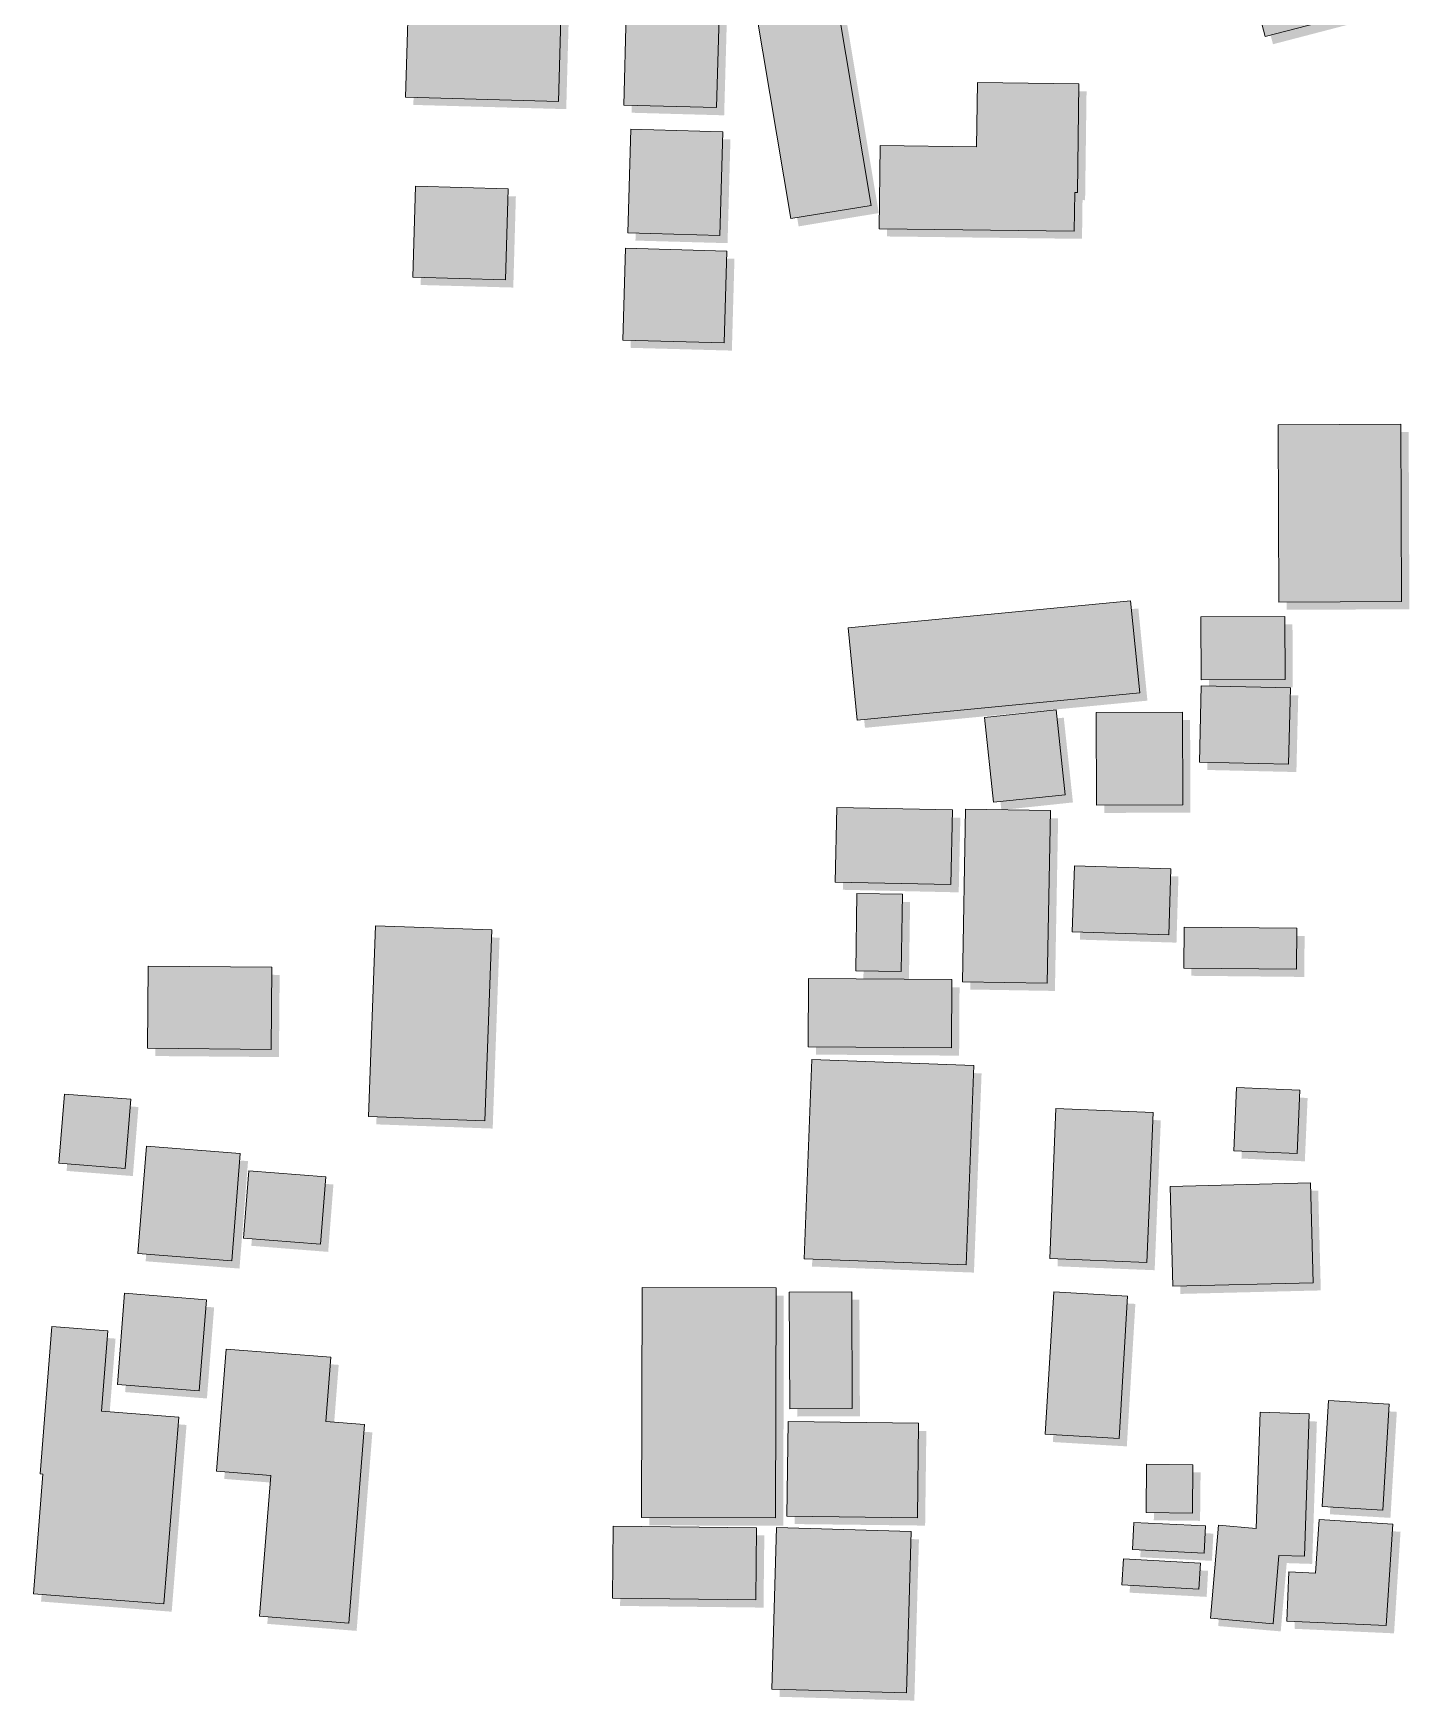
# Model space of a CAD drawing. Header units: metres. Extents: x 305859 to 307221, y 9155922 to 9156786.
# Drawn here: x 306956.8 to 307090.7, y 9155926.4 to 9156088.2 of the extents above; entities that cross this region are included whole.
import ezdxf

# ---------------------------------------------------------------- set-up
doc = ezdxf.new("R2010")
doc.units = ezdxf.units.M
doc.layers.add('B-BAYANGAN', color=7, linetype='Continuous', lineweight=0, true_color=0x76786c)
doc.layers.add('K-BANGUNAN_LUAR_TAPAK', color=7, linetype='Continuous', lineweight=9, true_color=0xdedede)

msp = doc.modelspace()

# ---------------------------------------------------------------- hatches: boundary and pattern name
at = {"layer": 'B-BAYANGAN', "true_color": 0x76786c}
h = msp.add_hatch(color=8, dxfattribs=at)
h.dxf.hatch_style = 1
h.paths.add_polyline_path([(307089.87, 9156101.52), (307092.6, 9156091.19), (307077.19, 9156087.18), (307074.46, 9156097.51), (307089.87, 9156101.52)])
h = msp.add_hatch(color=8, dxfattribs=at)
h.dxf.hatch_style = 1
h.paths.add_polyline_path([(307008.96, 9156094.7), (307008.58, 9156080.88), (306993.74, 9156081.29), (306994.14, 9156095.11), (307008.96, 9156094.7)])
h = msp.add_hatch(color=8, dxfattribs=at)
h.dxf.hatch_style = 1
h.paths.add_polyline_path([(307034.85, 9156095.11), (307038.92, 9156070.79), (307031.14, 9156069.5), (307027.07, 9156093.83), (307034.85, 9156095.11)])
h = msp.add_hatch(color=8, dxfattribs=at)
h.dxf.hatch_style = 1
h.paths.add_polyline_path([(307024.16, 9156089.12), (307023.91, 9156080.28), (307014.92, 9156080.53), (307015.16, 9156089.37), (307024.16, 9156089.12)])
h = msp.add_hatch(color=8, dxfattribs=at)
h.dxf.hatch_style = 1
h.paths.add_polyline_path([(307059.09, 9156082.6), (307058.95, 9156072.04), (307058.7, 9156072.05), (307058.65, 9156068.29), (307039.72, 9156068.52), (307039.82, 9156076.6), (307049.17, 9156076.48), (307049.25, 9156082.73), (307059.09, 9156082.6)])
h = msp.add_hatch(color=8, dxfattribs=at)
h.dxf.hatch_style = 1
h.paths.add_polyline_path([(307024.52, 9156077.94), (307024.24, 9156067.87), (307015.3, 9156068.12), (307015.59, 9156078.18), (307024.52, 9156077.94)])
h = msp.add_hatch(color=8, dxfattribs=at)
h.dxf.hatch_style = 1
h.paths.add_polyline_path([(307003.69, 9156072.4), (307003.44, 9156063.56), (306994.45, 9156063.81), (306994.69, 9156072.64), (307003.69, 9156072.4)])
h = msp.add_hatch(color=8, dxfattribs=at)
h.dxf.hatch_style = 1
h.paths.add_polyline_path([(307024.91, 9156066.35), (307024.66, 9156057.44), (307014.82, 9156057.71), (307015.07, 9156066.62), (307024.91, 9156066.35)])
h = msp.add_hatch(color=8, dxfattribs=at)
h.dxf.hatch_style = 1
h.paths.add_polyline_path([(307090.36, 9156049.54), (307090.43, 9156032.33), (307078.51, 9156032.28), (307078.44, 9156049.49), (307090.36, 9156049.54)])
h = msp.add_hatch(color=8, dxfattribs=at)
h.dxf.hatch_style = 1
h.paths.add_polyline_path([(307064.12, 9156032.41), (307065, 9156023.46), (307037.58, 9156020.82), (307036.7, 9156029.77), (307064.12, 9156032.41)])
h = msp.add_hatch(color=8, dxfattribs=at)
h.dxf.hatch_style = 1
h.paths.add_polyline_path([(307079.08, 9156030.88), (307079.11, 9156024.76), (307070.97, 9156024.73), (307070.95, 9156030.84), (307079.08, 9156030.88)])
h = msp.add_hatch(color=8, dxfattribs=at)
h.dxf.hatch_style = 1
h.paths.add_polyline_path([(307079.64, 9156023.97), (307079.46, 9156016.53), (307070.8, 9156016.73), (307070.98, 9156024.16), (307079.64, 9156023.97)])
h = msp.add_hatch(color=8, dxfattribs=at)
h.dxf.hatch_style = 1
h.paths.add_polyline_path([(307056.88, 9156021.81), (307057.77, 9156013.58), (307050.82, 9156012.84), (307049.93, 9156021.07), (307056.88, 9156021.81)])
h = msp.add_hatch(color=8, dxfattribs=at)
h.dxf.hatch_style = 1
h.paths.add_polyline_path([(307069.14, 9156021.58), (307069.18, 9156012.6), (307060.81, 9156012.56), (307060.77, 9156021.55), (307069.14, 9156021.58)])
h = msp.add_hatch(color=8, dxfattribs=at)
h.dxf.hatch_style = 1
h.paths.add_polyline_path([(307046.84, 9156012.1), (307046.68, 9156004.85), (307035.43, 9156005.1), (307035.59, 9156012.35), (307046.84, 9156012.1)])
h = msp.add_hatch(color=8, dxfattribs=at)
h.dxf.hatch_style = 1
h.paths.add_polyline_path([(307056.33, 9156012.04), (307056.02, 9155995.28), (307047.8, 9155995.42), (307048.09, 9156012.18), (307056.33, 9156012.04)])
h = msp.add_hatch(color=8, dxfattribs=at)
h.dxf.hatch_style = 1
h.paths.add_polyline_path([(307068.01, 9156006.39), (307067.82, 9155999.97), (307058.45, 9156000.26), (307058.66, 9156006.68), (307068.01, 9156006.39)])
h = msp.add_hatch(color=8, dxfattribs=at)
h.dxf.hatch_style = 1
h.paths.add_polyline_path([(307041.96, 9156003.92), (307041.85, 9155996.42), (307037.43, 9155996.48), (307037.55, 9156003.98), (307041.96, 9156003.92)])
h = msp.add_hatch(color=8, dxfattribs=at)
h.dxf.hatch_style = 1
h.paths.add_polyline_path([(307002.11, 9156000.45), (307001.44, 9155981.92), (306990.14, 9155982.33), (306990.8, 9156000.86), (307002.11, 9156000.45)])
h = msp.add_hatch(color=8, dxfattribs=at)
h.dxf.hatch_style = 1
h.paths.add_polyline_path([(307080.26, 9156000.62), (307080.22, 9155996.64), (307069.27, 9155996.75), (307069.31, 9156000.73), (307080.26, 9156000.62)])
h = msp.add_hatch(color=8, dxfattribs=at)
h.dxf.hatch_style = 1
h.paths.add_polyline_path([(306980.76, 9155996.84), (306980.69, 9155988.86), (306968.69, 9155988.96), (306968.76, 9155996.94), (306980.76, 9155996.84)])
h = msp.add_hatch(color=8, dxfattribs=at)
h.dxf.hatch_style = 1
h.paths.add_polyline_path([(307046.76, 9155995.64), (307046.72, 9155989), (307032.81, 9155989.1), (307032.85, 9155995.73), (307046.76, 9155995.64)])
h = msp.add_hatch(color=8, dxfattribs=at)
h.dxf.hatch_style = 1
h.paths.add_polyline_path([(307048.9, 9155987.28), (307048.16, 9155967.94), (307032.44, 9155968.53), (307033.17, 9155987.87), (307048.9, 9155987.28)])
h = msp.add_hatch(color=8, dxfattribs=at)
h.dxf.hatch_style = 1
h.paths.add_polyline_path([(307080.55, 9155984.89), (307080.28, 9155978.74), (307074.13, 9155979.01), (307074.4, 9155985.17), (307080.55, 9155984.89)])
h = msp.add_hatch(color=8, dxfattribs=at)
h.dxf.hatch_style = 1
h.paths.add_polyline_path([(306967.05, 9155984.01), (306966.51, 9155977.31), (306960.08, 9155977.81), (306960.61, 9155984.52), (306967.05, 9155984.01)])
h = msp.add_hatch(color=8, dxfattribs=at)
h.dxf.hatch_style = 1
h.paths.add_polyline_path([(307066.3, 9155982.72), (307065.7, 9155968.17), (307056.27, 9155968.55), (307056.87, 9155983.11), (307066.3, 9155982.72)])
h = msp.add_hatch(color=8, dxfattribs=at)
h.dxf.hatch_style = 1
h.paths.add_polyline_path([(306977.69, 9155978.76), (306976.86, 9155968.33), (306967.75, 9155969.04), (306968.58, 9155979.47), (306977.69, 9155978.76)])
h = msp.add_hatch(color=8, dxfattribs=at)
h.dxf.hatch_style = 1
h.paths.add_polyline_path([(306985.98, 9155976.49), (306985.47, 9155969.95), (306978.01, 9155970.54), (306978.53, 9155977.07), (306985.98, 9155976.49)])
h = msp.add_hatch(color=8, dxfattribs=at)
h.dxf.hatch_style = 1
h.paths.add_polyline_path([(307081.58, 9155975.9), (307081.83, 9155966.21), (307068.2, 9155965.87), (307067.95, 9155975.55), (307081.58, 9155975.9)])
h = msp.add_hatch(color=8, dxfattribs=at)
h.dxf.hatch_style = 1
h.paths.add_polyline_path([(307029.7, 9155965.71), (307029.65, 9155943.37), (307016.64, 9155943.4), (307016.69, 9155965.75), (307029.7, 9155965.71)])
h = msp.add_hatch(color=8, dxfattribs=at)
h.dxf.hatch_style = 1
h.paths.add_polyline_path([(306974.4, 9155964.56), (306973.7, 9155955.72), (306965.76, 9155956.34), (306966.46, 9155965.18), (306974.4, 9155964.56)])
h = msp.add_hatch(color=8, dxfattribs=at)
h.dxf.hatch_style = 1
h.paths.add_polyline_path([(307037.04, 9155965.31), (307037.09, 9155953.99), (307031.02, 9155953.97), (307030.97, 9155965.28), (307037.04, 9155965.31)])
h = msp.add_hatch(color=8, dxfattribs=at)
h.dxf.hatch_style = 1
h.paths.add_polyline_path([(307063.83, 9155964.9), (307063, 9155951.07), (307055.82, 9155951.49), (307056.65, 9155965.32), (307063.83, 9155964.9)])
h = msp.add_hatch(color=8, dxfattribs=at)
h.dxf.hatch_style = 1
h.paths.add_polyline_path([(306964.83, 9155961.53), (306964.21, 9155953.74), (306971.72, 9155953.15), (306970.28, 9155935.02), (306957.6, 9155936.01), (306958.51, 9155947.62), (306958.25, 9155947.65), (306959.38, 9155961.95), (306964.83, 9155961.53)])
h = msp.add_hatch(color=8, dxfattribs=at)
h.dxf.hatch_style = 1
h.paths.add_polyline_path([(306975.38, 9155947.91), (306976.33, 9155959.76), (306986.49, 9155958.98), (306986, 9155952.72), (306989.76, 9155952.43), (306988.23, 9155933.16), (306979.56, 9155933.84), (306980.64, 9155947.5), (306975.38, 9155947.91)])
h = msp.add_hatch(color=8, dxfattribs=at)
h.dxf.hatch_style = 1
h.paths.add_polyline_path([(307089.21, 9155954.42), (307088.59, 9155944.13), (307082.71, 9155944.48), (307083.33, 9155954.77), (307089.21, 9155954.42)])
h = msp.add_hatch(color=8, dxfattribs=at)
h.dxf.hatch_style = 1
h.paths.add_polyline_path([(307043.54, 9155952.57), (307043.42, 9155943.38), (307030.76, 9155943.53), (307030.88, 9155952.72), (307043.54, 9155952.57)])
h = msp.add_hatch(color=8, dxfattribs=at)
h.dxf.hatch_style = 1
h.paths.add_polyline_path([(307076.3, 9155942.36), (307076.68, 9155953.63), (307081.45, 9155953.48), (307080.99, 9155939.66), (307078.52, 9155939.74), (307077.94, 9155933.11), (307071.87, 9155933.63), (307072.65, 9155942.67), (307076.3, 9155942.36)])
h = msp.add_hatch(color=8, dxfattribs=at)
h.dxf.hatch_style = 1
h.paths.add_polyline_path([(307070.16, 9155948.54), (307070.11, 9155943.84), (307065.62, 9155943.89), (307065.67, 9155948.6), (307070.16, 9155948.54)])
h = msp.add_hatch(color=8, dxfattribs=at)
h.dxf.hatch_style = 1
h.paths.add_polyline_path([(307071.4, 9155942.6), (307071.26, 9155939.96), (307064.31, 9155940.31), (307064.43, 9155942.93), (307071.4, 9155942.6)])
h = msp.add_hatch(color=8, dxfattribs=at)
h.dxf.hatch_style = 1
h.paths.add_polyline_path([(307079.28, 9155933.36), (307079.49, 9155938.14), (307082.08, 9155938.02), (307082.42, 9155943.23), (307089.57, 9155942.78), (307088.94, 9155932.92), (307079.28, 9155933.36)])
h = msp.add_hatch(color=8, dxfattribs=at)
h.dxf.hatch_style = 1
h.paths.add_polyline_path([(307027.81, 9155942.42), (307027.73, 9155935.42), (307013.81, 9155935.58), (307013.9, 9155942.57), (307027.81, 9155942.42)])
h = msp.add_hatch(color=8, dxfattribs=at)
h.dxf.hatch_style = 1
h.paths.add_polyline_path([(307042.82, 9155942.05), (307042.37, 9155926.39), (307029.28, 9155926.76), (307029.74, 9155942.43), (307042.82, 9155942.05)])
h = msp.add_hatch(color=8, dxfattribs=at)
h.dxf.hatch_style = 1
h.paths.add_polyline_path([(307070.89, 9155938.99), (307070.75, 9155936.46), (307063.27, 9155936.87), (307063.42, 9155939.4), (307070.89, 9155938.99)])
at = {"layer": 'K-BANGUNAN_LUAR_TAPAK', "true_color": 0xececea}
h = msp.add_hatch(color=7, dxfattribs=at)
h.dxf.hatch_style = 1
h.paths.add_polyline_path([(307089.12, 9156102.27), (307091.85, 9156091.94), (307076.44, 9156087.93), (307073.71, 9156098.26), (307089.12, 9156102.27)])
h = msp.add_hatch(color=7, dxfattribs=at)
h.dxf.hatch_style = 1
h.paths.add_polyline_path([(307008.21, 9156095.45), (307007.83, 9156081.63), (306992.99, 9156082.04), (306993.39, 9156095.86), (307008.21, 9156095.45)])
h = msp.add_hatch(color=7, dxfattribs=at)
h.dxf.hatch_style = 1
h.paths.add_polyline_path([(307034.1, 9156095.86), (307038.17, 9156071.54), (307030.39, 9156070.25), (307026.32, 9156094.58), (307034.1, 9156095.86)])
h = msp.add_hatch(color=7, dxfattribs=at)
h.dxf.hatch_style = 1
h.paths.add_polyline_path([(307023.41, 9156089.87), (307023.16, 9156081.03), (307014.17, 9156081.28), (307014.41, 9156090.12), (307023.41, 9156089.87)])
h = msp.add_hatch(color=7, dxfattribs=at)
h.dxf.hatch_style = 1
h.paths.add_polyline_path([(307058.34, 9156083.35), (307058.2, 9156072.79), (307057.95, 9156072.8), (307057.9, 9156069.04), (307038.97, 9156069.27), (307039.07, 9156077.35), (307048.42, 9156077.23), (307048.5, 9156083.48), (307058.34, 9156083.35)])
h = msp.add_hatch(color=7, dxfattribs=at)
h.dxf.hatch_style = 1
h.paths.add_polyline_path([(307023.77, 9156078.69), (307023.49, 9156068.62), (307014.55, 9156068.87), (307014.84, 9156078.93), (307023.77, 9156078.69)])
h = msp.add_hatch(color=7, dxfattribs=at)
h.dxf.hatch_style = 1
h.paths.add_polyline_path([(307002.94, 9156073.15), (307002.69, 9156064.31), (306993.7, 9156064.56), (306993.94, 9156073.39), (307002.94, 9156073.15)])
h = msp.add_hatch(color=7, dxfattribs=at)
h.dxf.hatch_style = 1
h.paths.add_polyline_path([(307024.16, 9156067.1), (307023.91, 9156058.19), (307014.07, 9156058.46), (307014.32, 9156067.37), (307024.16, 9156067.1)])
h = msp.add_hatch(color=7, dxfattribs=at)
h.dxf.hatch_style = 1
h.paths.add_polyline_path([(307089.61, 9156050.29), (307089.68, 9156033.08), (307077.76, 9156033.03), (307077.69, 9156050.24), (307089.61, 9156050.29)])
h = msp.add_hatch(color=7, dxfattribs=at)
h.dxf.hatch_style = 1
h.paths.add_polyline_path([(307063.37, 9156033.16), (307064.25, 9156024.21), (307036.83, 9156021.57), (307035.95, 9156030.52), (307063.37, 9156033.16)])
h = msp.add_hatch(color=7, dxfattribs=at)
h.dxf.hatch_style = 1
h.paths.add_polyline_path([(307078.33, 9156031.63), (307078.36, 9156025.51), (307070.22, 9156025.48), (307070.2, 9156031.59), (307078.33, 9156031.63)])
h = msp.add_hatch(color=7, dxfattribs=at)
h.dxf.hatch_style = 1
h.paths.add_polyline_path([(307078.89, 9156024.72), (307078.71, 9156017.28), (307070.05, 9156017.48), (307070.23, 9156024.91), (307078.89, 9156024.72)])
h = msp.add_hatch(color=7, dxfattribs=at)
h.dxf.hatch_style = 1
h.paths.add_polyline_path([(307056.13, 9156022.56), (307057.02, 9156014.33), (307050.07, 9156013.59), (307049.18, 9156021.82), (307056.13, 9156022.56)])
h = msp.add_hatch(color=7, dxfattribs=at)
h.dxf.hatch_style = 1
h.paths.add_polyline_path([(307068.39, 9156022.33), (307068.43, 9156013.35), (307060.06, 9156013.31), (307060.02, 9156022.3), (307068.39, 9156022.33)])
h = msp.add_hatch(color=7, dxfattribs=at)
h.dxf.hatch_style = 1
h.paths.add_polyline_path([(307046.09, 9156012.85), (307045.93, 9156005.6), (307034.68, 9156005.85), (307034.84, 9156013.1), (307046.09, 9156012.85)])
h = msp.add_hatch(color=7, dxfattribs=at)
h.dxf.hatch_style = 1
h.paths.add_polyline_path([(307055.58, 9156012.79), (307055.27, 9155996.03), (307047.05, 9155996.17), (307047.34, 9156012.93), (307055.58, 9156012.79)])
h = msp.add_hatch(color=7, dxfattribs=at)
h.dxf.hatch_style = 1
h.paths.add_polyline_path([(307067.26, 9156007.14), (307067.07, 9156000.72), (307057.7, 9156001.01), (307057.91, 9156007.43), (307067.26, 9156007.14)])
h = msp.add_hatch(color=7, dxfattribs=at)
h.dxf.hatch_style = 1
h.paths.add_polyline_path([(307041.21, 9156004.67), (307041.1, 9155997.17), (307036.68, 9155997.23), (307036.8, 9156004.73), (307041.21, 9156004.67)])
h = msp.add_hatch(color=7, dxfattribs=at)
h.dxf.hatch_style = 1
h.paths.add_polyline_path([(307001.36, 9156001.2), (307000.69, 9155982.67), (306989.39, 9155983.08), (306990.05, 9156001.61), (307001.36, 9156001.2)])
h = msp.add_hatch(color=7, dxfattribs=at)
h.dxf.hatch_style = 1
h.paths.add_polyline_path([(307079.51, 9156001.37), (307079.47, 9155997.39), (307068.52, 9155997.5), (307068.56, 9156001.48), (307079.51, 9156001.37)])
h = msp.add_hatch(color=7, dxfattribs=at)
h.dxf.hatch_style = 1
h.paths.add_polyline_path([(306980.01, 9155997.59), (306979.94, 9155989.61), (306967.94, 9155989.71), (306968.01, 9155997.69), (306980.01, 9155997.59)])
h = msp.add_hatch(color=7, dxfattribs=at)
h.dxf.hatch_style = 1
h.paths.add_polyline_path([(307046.01, 9155996.39), (307045.97, 9155989.75), (307032.06, 9155989.85), (307032.1, 9155996.48), (307046.01, 9155996.39)])
h = msp.add_hatch(color=7, dxfattribs=at)
h.dxf.hatch_style = 1
h.paths.add_polyline_path([(307048.15, 9155988.03), (307047.41, 9155968.69), (307031.69, 9155969.28), (307032.42, 9155988.62), (307048.15, 9155988.03)])
h = msp.add_hatch(color=7, dxfattribs=at)
h.dxf.hatch_style = 1
h.paths.add_polyline_path([(306966.3, 9155984.76), (306965.76, 9155978.06), (306959.33, 9155978.56), (306959.86, 9155985.27), (306966.3, 9155984.76)])
h = msp.add_hatch(color=7, dxfattribs=at)
h.dxf.hatch_style = 1
h.paths.add_polyline_path([(307079.8, 9155985.64), (307079.53, 9155979.49), (307073.38, 9155979.76), (307073.65, 9155985.92), (307079.8, 9155985.64)])
h = msp.add_hatch(color=7, dxfattribs=at)
h.dxf.hatch_style = 1
h.paths.add_polyline_path([(307065.55, 9155983.47), (307064.95, 9155968.92), (307055.52, 9155969.3), (307056.12, 9155983.86), (307065.55, 9155983.47)])
h = msp.add_hatch(color=7, dxfattribs=at)
h.dxf.hatch_style = 1
h.paths.add_polyline_path([(306976.94, 9155979.51), (306976.11, 9155969.08), (306967, 9155969.79), (306967.83, 9155980.22), (306976.94, 9155979.51)])
h = msp.add_hatch(color=7, dxfattribs=at)
h.dxf.hatch_style = 1
h.paths.add_polyline_path([(306985.23, 9155977.24), (306984.72, 9155970.7), (306977.26, 9155971.29), (306977.78, 9155977.82), (306985.23, 9155977.24)])
h = msp.add_hatch(color=7, dxfattribs=at)
h.dxf.hatch_style = 1
h.paths.add_polyline_path([(307080.83, 9155976.65), (307081.08, 9155966.96), (307067.45, 9155966.62), (307067.2, 9155976.3), (307080.83, 9155976.65)])
h = msp.add_hatch(color=7, dxfattribs=at)
h.dxf.hatch_style = 1
h.paths.add_polyline_path([(306973.65, 9155965.31), (306972.95, 9155956.47), (306965.01, 9155957.09), (306965.71, 9155965.93), (306973.65, 9155965.31)])
h = msp.add_hatch(color=7, dxfattribs=at)
h.dxf.hatch_style = 1
h.paths.add_polyline_path([(307028.95, 9155966.46), (307028.9, 9155944.12), (307015.89, 9155944.15), (307015.94, 9155966.5), (307028.95, 9155966.46)])
h = msp.add_hatch(color=7, dxfattribs=at)
h.dxf.hatch_style = 1
h.paths.add_polyline_path([(307036.29, 9155966.06), (307036.34, 9155954.74), (307030.27, 9155954.72), (307030.22, 9155966.03), (307036.29, 9155966.06)])
h = msp.add_hatch(color=7, dxfattribs=at)
h.dxf.hatch_style = 1
h.paths.add_polyline_path([(307063.08, 9155965.65), (307062.25, 9155951.82), (307055.07, 9155952.24), (307055.9, 9155966.07), (307063.08, 9155965.65)])
h = msp.add_hatch(color=7, dxfattribs=at)
h.dxf.hatch_style = 1
h.paths.add_polyline_path([(306964.08, 9155962.28), (306963.46, 9155954.49), (306970.97, 9155953.9), (306969.53, 9155935.77), (306956.85, 9155936.76), (306957.76, 9155948.37), (306957.5, 9155948.4), (306958.63, 9155962.7), (306964.08, 9155962.28)])
h = msp.add_hatch(color=7, dxfattribs=at)
h.dxf.hatch_style = 1
h.paths.add_polyline_path([(306974.63, 9155948.66), (306975.58, 9155960.51), (306985.74, 9155959.73), (306985.25, 9155953.47), (306989.01, 9155953.18), (306987.48, 9155933.91), (306978.81, 9155934.59), (306979.89, 9155948.25), (306974.63, 9155948.66)])
h = msp.add_hatch(color=7, dxfattribs=at)
h.dxf.hatch_style = 1
h.paths.add_polyline_path([(307075.55, 9155943.11), (307075.93, 9155954.38), (307080.7, 9155954.23), (307080.24, 9155940.41), (307077.77, 9155940.49), (307077.19, 9155933.86), (307071.12, 9155934.38), (307071.9, 9155943.42), (307075.55, 9155943.11)])
h = msp.add_hatch(color=7, dxfattribs=at)
h.dxf.hatch_style = 1
h.paths.add_polyline_path([(307088.46, 9155955.17), (307087.84, 9155944.88), (307081.96, 9155945.23), (307082.58, 9155955.52), (307088.46, 9155955.17)])
h = msp.add_hatch(color=7, dxfattribs=at)
h.dxf.hatch_style = 1
h.paths.add_polyline_path([(307042.79, 9155953.32), (307042.67, 9155944.13), (307030.01, 9155944.28), (307030.13, 9155953.47), (307042.79, 9155953.32)])
h = msp.add_hatch(color=7, dxfattribs=at)
h.dxf.hatch_style = 1
h.paths.add_polyline_path([(307069.41, 9155949.29), (307069.36, 9155944.59), (307064.87, 9155944.64), (307064.92, 9155949.35), (307069.41, 9155949.29)])
h = msp.add_hatch(color=7, dxfattribs=at)
h.dxf.hatch_style = 1
h.paths.add_polyline_path([(307027.06, 9155943.17), (307026.98, 9155936.17), (307013.06, 9155936.33), (307013.15, 9155943.32), (307027.06, 9155943.17)])
h = msp.add_hatch(color=7, dxfattribs=at)
h.dxf.hatch_style = 1
h.paths.add_polyline_path([(307042.07, 9155942.8), (307041.62, 9155927.14), (307028.53, 9155927.51), (307028.99, 9155943.18), (307042.07, 9155942.8)])
h = msp.add_hatch(color=7, dxfattribs=at)
h.dxf.hatch_style = 1
h.paths.add_polyline_path([(307070.65, 9155943.35), (307070.51, 9155940.71), (307063.56, 9155941.06), (307063.68, 9155943.68), (307070.65, 9155943.35)])
h = msp.add_hatch(color=7, dxfattribs=at)
h.dxf.hatch_style = 1
h.paths.add_polyline_path([(307078.53, 9155934.11), (307078.74, 9155938.89), (307081.33, 9155938.77), (307081.67, 9155943.98), (307088.82, 9155943.53), (307088.19, 9155933.67), (307078.53, 9155934.11)])
h = msp.add_hatch(color=7, dxfattribs=at)
h.dxf.hatch_style = 1
h.paths.add_polyline_path([(307070.14, 9155939.74), (307070, 9155937.21), (307062.52, 9155937.62), (307062.67, 9155940.15), (307070.14, 9155939.74)])

# ---------------------------------------------------------------- linework, layer by layer
at = {"layer": 'K-BANGUNAN_LUAR_TAPAK', "color": 253, "lineweight": 9, "true_color": 0xb0b0ae}
for points in [[(307089.12, 9156102.27), (307091.85, 9156091.94), (307076.44, 9156087.93), (307073.71, 9156098.26), (307089.12, 9156102.27)], [(307008.21, 9156095.45), (307007.83, 9156081.63), (306992.99, 9156082.04), (306993.39, 9156095.86), (307008.21, 9156095.45)], [(307034.1, 9156095.86), (307038.17, 9156071.54), (307030.39, 9156070.25), (307026.32, 9156094.58), (307034.1, 9156095.86)], [(307023.41, 9156089.87), (307023.16, 9156081.03), (307014.17, 9156081.28), (307014.41, 9156090.12), (307023.41, 9156089.87)], [(307058.34, 9156083.35), (307058.2, 9156072.79), (307057.95, 9156072.8), (307057.9, 9156069.04), (307038.97, 9156069.27), (307039.07, 9156077.35), (307048.42, 9156077.23), (307048.5, 9156083.48), (307058.34, 9156083.35)], [(307023.77, 9156078.69), (307023.49, 9156068.62), (307014.55, 9156068.87), (307014.84, 9156078.93), (307023.77, 9156078.69)], [(307002.94, 9156073.15), (307002.69, 9156064.31), (306993.7, 9156064.56), (306993.94, 9156073.39), (307002.94, 9156073.15)], [(307024.16, 9156067.1), (307023.91, 9156058.19), (307014.07, 9156058.46), (307014.32, 9156067.37), (307024.16, 9156067.1)], [(307089.61, 9156050.29), (307089.68, 9156033.08), (307077.76, 9156033.03), (307077.69, 9156050.24), (307089.61, 9156050.29)], [(307063.37, 9156033.16), (307064.25, 9156024.21), (307036.83, 9156021.57), (307035.95, 9156030.52), (307063.37, 9156033.16)], [(307078.33, 9156031.63), (307078.36, 9156025.51), (307070.22, 9156025.48), (307070.2, 9156031.59), (307078.33, 9156031.63)], [(307078.89, 9156024.72), (307078.71, 9156017.28), (307070.05, 9156017.48), (307070.23, 9156024.91), (307078.89, 9156024.72)], [(307056.13, 9156022.56), (307057.02, 9156014.33), (307050.07, 9156013.59), (307049.18, 9156021.82), (307056.13, 9156022.56)], [(307068.39, 9156022.33), (307068.43, 9156013.35), (307060.06, 9156013.31), (307060.02, 9156022.3), (307068.39, 9156022.33)], [(307046.09, 9156012.85), (307045.93, 9156005.6), (307034.68, 9156005.85), (307034.84, 9156013.1), (307046.09, 9156012.85)], [(307055.58, 9156012.79), (307055.27, 9155996.03), (307047.05, 9155996.17), (307047.34, 9156012.93), (307055.58, 9156012.79)], [(307067.26, 9156007.14), (307067.07, 9156000.72), (307057.7, 9156001.01), (307057.91, 9156007.43), (307067.26, 9156007.14)], [(307041.21, 9156004.67), (307041.1, 9155997.17), (307036.68, 9155997.23), (307036.8, 9156004.73), (307041.21, 9156004.67)], [(307001.36, 9156001.2), (307000.69, 9155982.67), (306989.39, 9155983.08), (306990.05, 9156001.61), (307001.36, 9156001.2)], [(307079.51, 9156001.37), (307079.47, 9155997.39), (307068.52, 9155997.5), (307068.56, 9156001.48), (307079.51, 9156001.37)], [(306980.01, 9155997.59), (306979.94, 9155989.61), (306967.94, 9155989.71), (306968.01, 9155997.69), (306980.01, 9155997.59)], [(307046.01, 9155996.39), (307045.97, 9155989.75), (307032.06, 9155989.85), (307032.1, 9155996.48), (307046.01, 9155996.39)], [(307048.15, 9155988.03), (307047.41, 9155968.69), (307031.69, 9155969.28), (307032.42, 9155988.62), (307048.15, 9155988.03)], [(306966.3, 9155984.76), (306965.76, 9155978.06), (306959.33, 9155978.56), (306959.86, 9155985.27), (306966.3, 9155984.76)], [(307079.8, 9155985.64), (307079.53, 9155979.49), (307073.38, 9155979.76), (307073.65, 9155985.92), (307079.8, 9155985.64)], [(307065.55, 9155983.47), (307064.95, 9155968.92), (307055.52, 9155969.3), (307056.12, 9155983.86), (307065.55, 9155983.47)], [(306976.94, 9155979.51), (306976.11, 9155969.08), (306967, 9155969.79), (306967.83, 9155980.22), (306976.94, 9155979.51)], [(306985.23, 9155977.24), (306984.72, 9155970.7), (306977.26, 9155971.29), (306977.78, 9155977.82), (306985.23, 9155977.24)], [(307080.83, 9155976.65), (307081.08, 9155966.96), (307067.45, 9155966.62), (307067.2, 9155976.3), (307080.83, 9155976.65)], [(306973.65, 9155965.31), (306972.95, 9155956.47), (306965.01, 9155957.09), (306965.71, 9155965.93), (306973.65, 9155965.31)], [(307028.95, 9155966.46), (307028.9, 9155944.12), (307015.89, 9155944.15), (307015.94, 9155966.5), (307028.95, 9155966.46)], [(307036.29, 9155966.06), (307036.34, 9155954.74), (307030.27, 9155954.72), (307030.22, 9155966.03), (307036.29, 9155966.06)], [(307063.08, 9155965.65), (307062.25, 9155951.82), (307055.07, 9155952.24), (307055.9, 9155966.07), (307063.08, 9155965.65)], [(306964.08, 9155962.28), (306963.46, 9155954.49), (306970.97, 9155953.9), (306969.53, 9155935.77), (306956.85, 9155936.76), (306957.76, 9155948.37), (306957.5, 9155948.4), (306958.63, 9155962.7), (306964.08, 9155962.28)], [(306974.63, 9155948.66), (306975.58, 9155960.51), (306985.74, 9155959.73), (306985.25, 9155953.47), (306989.01, 9155953.18), (306987.48, 9155933.91), (306978.81, 9155934.59), (306979.89, 9155948.25), (306974.63, 9155948.66)], [(307075.55, 9155943.11), (307075.93, 9155954.38), (307080.7, 9155954.23), (307080.24, 9155940.41), (307077.77, 9155940.49), (307077.19, 9155933.86), (307071.12, 9155934.38), (307071.9, 9155943.42), (307075.55, 9155943.11)], [(307088.46, 9155955.17), (307087.84, 9155944.88), (307081.96, 9155945.23), (307082.58, 9155955.52), (307088.46, 9155955.17)], [(307042.79, 9155953.32), (307042.67, 9155944.13), (307030.01, 9155944.28), (307030.13, 9155953.47), (307042.79, 9155953.32)], [(307069.41, 9155949.29), (307069.36, 9155944.59), (307064.87, 9155944.64), (307064.92, 9155949.35), (307069.41, 9155949.29)], [(307027.06, 9155943.17), (307026.98, 9155936.17), (307013.06, 9155936.33), (307013.15, 9155943.32), (307027.06, 9155943.17)], [(307042.07, 9155942.8), (307041.62, 9155927.14), (307028.53, 9155927.51), (307028.99, 9155943.18), (307042.07, 9155942.8)], [(307070.65, 9155943.35), (307070.51, 9155940.71), (307063.56, 9155941.06), (307063.68, 9155943.68), (307070.65, 9155943.35)], [(307078.53, 9155934.11), (307078.74, 9155938.89), (307081.33, 9155938.77), (307081.67, 9155943.98), (307088.82, 9155943.53), (307088.19, 9155933.67), (307078.53, 9155934.11)], [(307070.14, 9155939.74), (307070, 9155937.21), (307062.52, 9155937.62), (307062.67, 9155940.15), (307070.14, 9155939.74)]]:
    msp.add_lwpolyline(points, close=True, dxfattribs=at)

doc.saveas('drawing.dxf')
